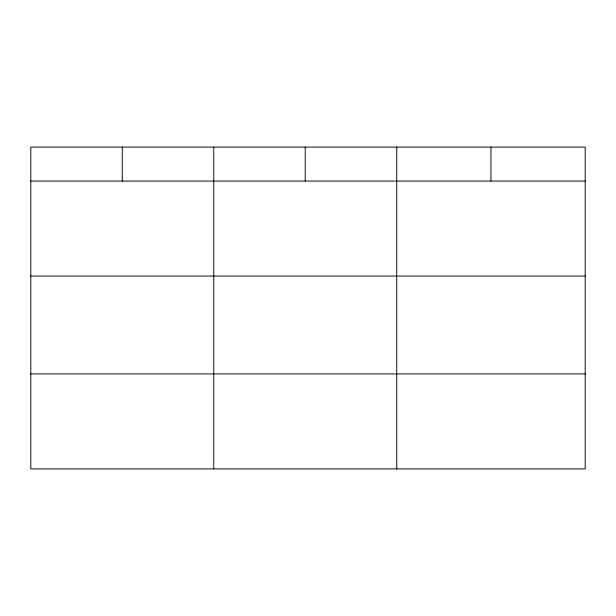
<?xml version="1.0" encoding="UTF-8"?>
<svg xmlns="http://www.w3.org/2000/svg" width="616" height="616" viewBox="0 0 616 616"><rect width="100%" height="100%" fill="white"/><g stroke="black" fill="none" stroke-linecap="round" stroke-linejoin="round"><path stroke-width="0.92" d="M585.2 276.06L585.2 147.116L30.8 147.116L30.8 468.884L585.2 468.884L585.2 276.06L30.8 276.06M30.8 181.089L585.2 181.089M30.8 373.912L585.2 373.912M490.952 147.116L490.952 181.089M396.704 147.116L396.704 468.884M305.228 147.116L305.228 181.089M213.752 147.116L213.752 468.884M122.276 147.116L122.276 181.089"/></g></svg>
